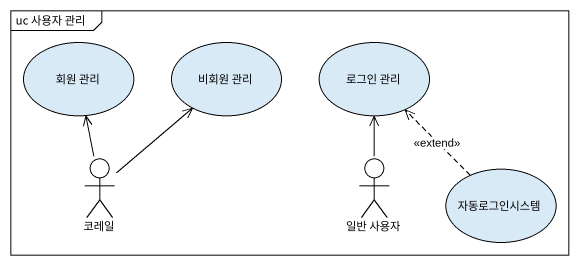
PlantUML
@startuml
mainframe uc 사용자 관리
usecase "회원 관리" as 회원_관리
usecase "비회원 관리" as 비회원_관리
usecase "로그인 관리" as 로그인_관리
actor 코레일
actor "일반 사용자" as 일반_사용자
usecase 자동로그인시스템
코레일 -up-> 회원_관리
코레일 -up-> 비회원_관리
일반_사용자 -up-> 로그인_관리
자동로그인시스템 .up.> 로그인_관리 : <<extend>>
@enduml
